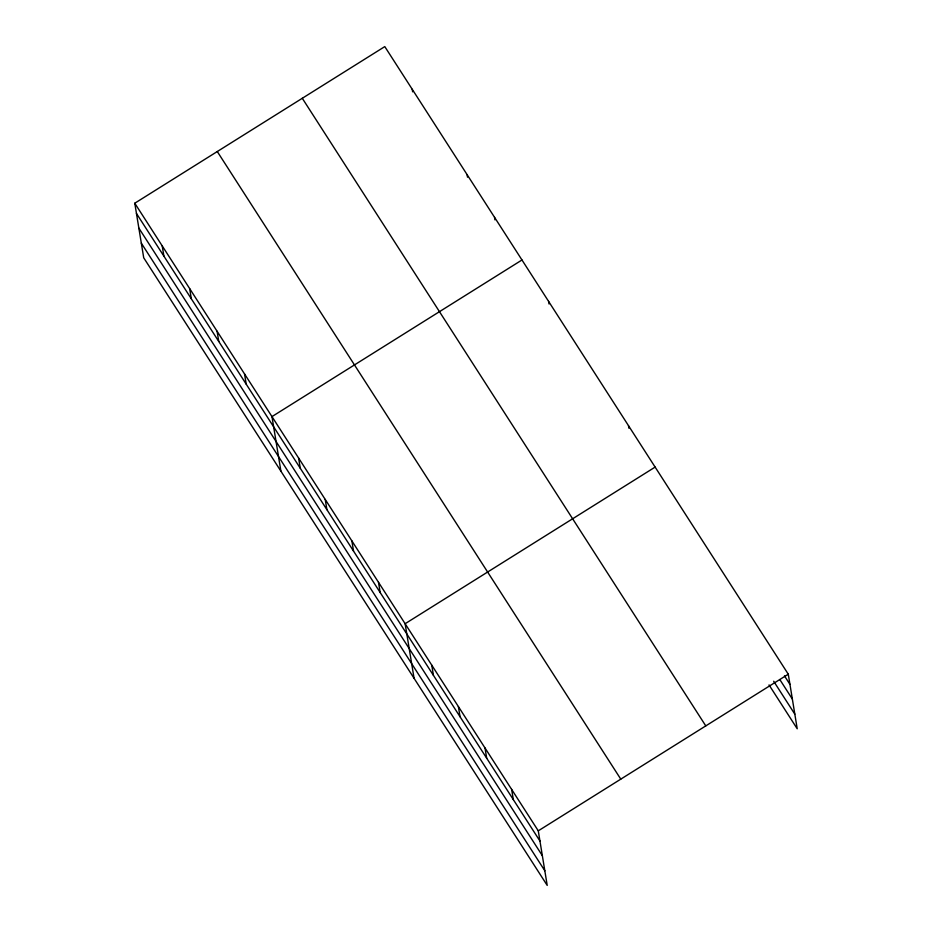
<?xml version="1.0" encoding="UTF-8"?>
<svg xmlns="http://www.w3.org/2000/svg" width="932" height="932" viewBox="0 0 932 932"><rect width="100%" height="100%" fill="white"/><g stroke="black" fill="none" stroke-linecap="round" stroke-linejoin="round"><path stroke-width="1.4" d="M134.779 203.223L538.277 830.831L547.212 885.4L143.714 257.791L134.779 203.223L384.788 46.6L788.286 674.209L797.221 728.777L769.028 684.915M521.978 259.981L271.969 416.604L280.905 471.184M655.126 467.095L405.129 623.718L414.064 678.286M538.277 830.831L788.286 674.209M784.476 675.886L789.963 684.414M779.828 679.568L792.351 699.058M773.677 681.245L794.821 714.145M302.283 98.279L705.78 725.888M217.284 151.532L620.782 779.14M136.445 213.44L539.954 841.037M138.845 228.072L542.354 855.681M141.315 243.159L544.824 870.756M628.494 425.679L628.914 428.231M548.61 301.409L549.018 303.96M494.531 217.307L494.95 219.859M467.095 174.633L467.515 177.185M412.224 89.274L412.643 91.825M511.645 789.404L513.322 799.621M485.013 747.988L486.69 758.194M458.381 706.561L460.058 716.778M431.761 665.145L433.427 675.351M378.497 582.29L380.163 592.507M351.865 540.875L353.531 551.092M325.233 499.447L326.899 509.664M298.601 458.031L300.267 468.248M244.534 373.93L246.199 384.147M217.098 331.256L218.764 341.462M189.65 288.57L191.328 298.788M162.215 245.897L163.892 256.114"/></g></svg>
